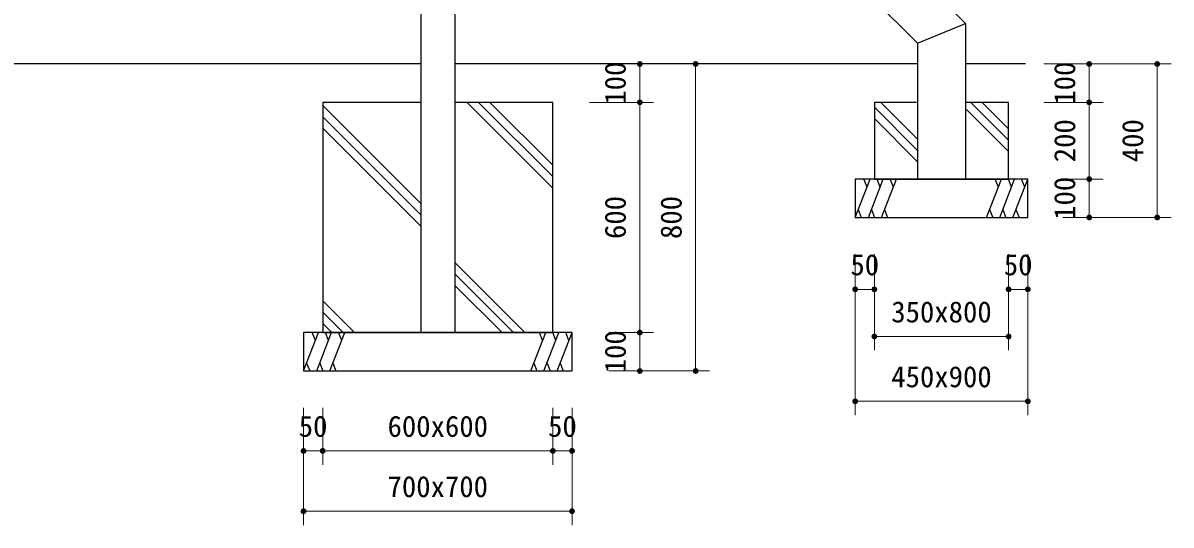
# Model space of a CAD drawing. Units: millimetres at full size, sheet at 1:30. Extents: x 450 to 12150, y 450 to 8460.
# Drawn here: x 3215 to 6208, y 2375 to 3683 of the extents above; entities that cross this region are included whole.
import ezdxf
from ezdxf.enums import TextEntityAlignment as Align

# ---------------------------------------------------------------- set-up
doc = ezdxf.new("R2010")
doc.units = ezdxf.units.MM
doc.header["$LTSCALE"] = 30
doc.layers.add('D-STR-DIM\u3000寸法線、寸法値', color=7, linetype='Continuous', lineweight=13)
doc.layers.add('D-STR\u3000構造物外形線', color=1, linetype='Continuous', lineweight=25)
doc.styles.add('ＭＳ ゴシック', font='')
doc.styles.get('ＭＳ ゴシック').set_extended_font_data('MS Gothic')

# ---------------------------------------------------------------- blocks, each defined once
blk = doc.blocks.new('filled_dot')
at = {"color": 0, "linetype": 'Continuous', "lineweight": -2, "const_width": 1.25}
blk.add_lwpolyline([(-0.625, 0, 1), (0.625, 0, 1)], format="xyb", close=True, dxfattribs=at)

msp = doc.modelspace()

# ---------------------------------------------------------------- linework, layer by layer
at = {"layer": 'D-STR-DIM\u3000寸法線、寸法値'}
for p, q in [((4691.74, 3576.02), (4858.81, 3576.02)), ((4711.74, 3576.02), (5004.36, 3576.02)), ((4822.81, 3576.02), (4822.81, 3476.02)), ((4968.36, 2776.02), (4968.36, 3576.02)), ((5875.93, 3576.02), (6030.44, 3576.02)), ((5923.63, 3576.02), (6207.68, 3576.02)), ((5994.44, 3576.02), (5994.44, 3476.02)), ((6171.68, 3176.02), (6171.68, 3576.02)), ((4691.74, 3476.02), (4858.81, 3476.02)), ((4691.74, 3476.02), (4858.81, 3476.02)), ((4822.81, 3476.02), (4822.81, 2876.02)), ((5875.93, 3476.02), (6030.44, 3476.02)), ((5875.93, 3476.02), (6030.44, 3476.02)), ((5994.44, 3476.02), (5994.44, 3276.02)), ((5925.93, 3276.02), (6030.44, 3276.02)), ((5925.93, 3276.02), (6030.44, 3276.02)), ((5994.44, 3276.02), (5994.44, 3176.02)), ((5925.93, 3176.02), (6030.44, 3176.02)), ((5925.93, 3176.02), (6207.68, 3176.02)), ((5384.23, 3080.32), (5384.23, 2952.77)), ((5384.23, 3080.32), (5384.23, 2660.97)), ((5434.23, 3080.32), (5434.23, 2952.77)), ((5434.23, 3080.32), (5434.23, 2829.9)), ((5784.23, 3080.32), (5784.23, 2829.9)), ((5784.23, 3080.32), (5784.23, 2952.77)), ((5834.23, 3080.32), (5834.23, 2952.77)), ((5834.23, 3080.32), (5834.23, 2660.97)), ((5384.23, 2988.77), (5434.23, 2988.77)), ((5784.23, 2988.77), (5834.23, 2988.77)), ((4741.74, 2876.02), (4858.81, 2876.02)), ((4741.74, 2876.02), (4858.81, 2876.02)), ((4822.81, 2876.02), (4822.81, 2776.02)), ((5434.23, 2865.9), (5784.23, 2865.9)), ((4741.74, 2776.02), (4858.81, 2776.02)), ((4741.74, 2776.02), (5004.36, 2776.02)), ((5384.23, 2696.97), (5834.23, 2696.97)), ((3946.04, 2680.32), (3946.04, 2531.77)), ((3946.04, 2680.32), (3946.04, 2374.59)), ((3996.04, 2680.32), (3996.04, 2531.77)), ((3996.04, 2680.32), (3996.04, 2531.77)), ((4596.04, 2680.32), (4596.04, 2531.77)), ((4596.04, 2680.32), (4596.04, 2531.77)), ((4646.04, 2680.32), (4646.04, 2531.77)), ((4646.04, 2680.32), (4646.04, 2374.59)), ((3946.04, 2567.77), (3996.04, 2567.77)), ((3996.04, 2567.77), (4596.04, 2567.77)), ((4596.04, 2567.77), (4646.04, 2567.77)), ((3946.04, 2410.59), (4646.04, 2410.59))]:
    msp.add_line(p, q, dxfattribs=at)
at = {"layer": 'D-STR\u3000構造物外形線'}
for p, q in [((4777.62, 4576.02), (5671.73, 3681.91)), ((4650.04, 4526.82), (5546.73, 3630.13)), ((4251.49, 4349.67), (4251.49, 2876.02)), ((4340.59, 4349.67), (4340.59, 2876.02)), ((5546.73, 3630.13), (5671.73, 3681.91)), ((5671.73, 3681.91), (5671.73, 3276.02)), ((5546.73, 3630.13), (5546.73, 3276.02)), ((4251.49, 3576.02), (2291.64, 3576.02)), ((5546.73, 3576.02), (4340.59, 3576.02)), ((5827.93, 3576.02), (5671.73, 3576.02)), ((4372.79, 3476.02), (4596.04, 3252.76)), ((4402.48, 3476.02), (4596.04, 3282.46)), ((4432.18, 3476.02), (4596.04, 3312.16)), ((5451.19, 3476.02), (5546.73, 3380.48)), ((5685.49, 3476.02), (5784.23, 3377.28)), ((5715.19, 3476.02), (5784.23, 3406.98)), ((3996.04, 3468.16), (4251.49, 3212.71)), ((5434.23, 3463.28), (5546.73, 3350.78)), ((5674.23, 3457.58), (5784.23, 3347.58)), ((3996.04, 3438.46), (4251.49, 3183.01)), ((5434.23, 3433.58), (5546.73, 3321.08)), ((3996.04, 3408.76), (4251.49, 3153.31)), ((5384.23, 3176.02), (5423.13, 3276.02)), ((5415.12, 3255.41), (5407.1, 3276.02)), ((5418.54, 3176.02), (5457.44, 3276.02)), ((5449.42, 3255.41), (5441.41, 3276.02)), ((5452.85, 3176.02), (5491.74, 3276.02)), ((5483.73, 3255.41), (5475.72, 3276.02)), ((5726.72, 3176.02), (5765.62, 3276.02)), ((5757.6, 3255.41), (5749.59, 3276.02)), ((5761.02, 3176.02), (5799.92, 3276.02)), ((5791.91, 3255.41), (5783.9, 3276.02)), ((5795.33, 3176.02), (5834.23, 3276.02)), ((5826.22, 3255.41), (5818.2, 3276.02)), ((5392.25, 3196.62), (5400.26, 3176.02)), ((5426.55, 3196.62), (5434.57, 3176.02)), ((5460.86, 3196.62), (5468.87, 3176.02)), ((5734.73, 3196.62), (5742.75, 3176.02)), ((5769.04, 3196.62), (5777.05, 3176.02)), ((5803.35, 3196.62), (5811.36, 3176.02)), ((4340.59, 3058.49), (4523.07, 2876.02)), ((4340.59, 3028.79), (4493.37, 2876.02)), ((4340.59, 2999.09), (4463.67, 2876.02)), ((3996.04, 2959.04), (4079.07, 2876.02)), ((3996.04, 2929.34), (4049.37, 2876.02)), ((3946.04, 2776.02), (3984.94, 2876.02)), ((3976.93, 2855.41), (3968.91, 2876.02)), ((3980.35, 2776.02), (4019.25, 2876.02)), ((3996.04, 2899.64), (4019.67, 2876.02)), ((4011.24, 2855.41), (4003.22, 2876.02)), ((4014.66, 2776.02), (4053.56, 2876.02)), ((4045.54, 2855.41), (4037.53, 2876.02)), ((4538.53, 2776.02), (4577.43, 2876.02)), ((4569.41, 2855.41), (4561.4, 2876.02)), ((4572.84, 2776.02), (4611.74, 2876.02)), ((4603.72, 2855.41), (4595.71, 2876.02)), ((4607.14, 2776.02), (4646.04, 2876.02)), ((4638.03, 2855.41), (4630.01, 2876.02)), ((3954.06, 2796.62), (3962.07, 2776.02)), ((3988.36, 2796.62), (3996.38, 2776.02)), ((4022.67, 2796.62), (4030.69, 2776.02)), ((4546.54, 2796.62), (4554.56, 2776.02)), ((4580.85, 2796.62), (4588.86, 2776.02)), ((4615.16, 2796.62), (4623.17, 2776.02))]:
    msp.add_line(p, q, dxfattribs=at)
for points in [[(4251.49, 3476.02), (3996.04, 3476.02), (3996.04, 2876.02), (4596.04, 2876.02), (4596.04, 3476.02), (4340.59, 3476.02)], [(5544.23, 3476.02), (5434.23, 3476.02), (5434.23, 3276.02), (5784.23, 3276.02), (5784.23, 3476.02), (5674.23, 3476.02)]]:
    msp.add_lwpolyline(points, dxfattribs=at)
for points in [[(5384.23, 3176.02), (5834.23, 3176.02), (5834.23, 3276.02), (5384.23, 3276.02)], [(3946.04, 2776.02), (4646.04, 2776.02), (4646.04, 2876.02), (3946.04, 2876.02)]]:
    msp.add_lwpolyline(points, close=True, dxfattribs=at)

# ---------------------------------------------------------------- block references
at = {"layer": 'D-STR-DIM\u3000寸法線、寸法値', "xscale": 6, "yscale": 6}
for p, rotation in [((4822.81, 3576.02), 270), ((4968.36, 3576.02), 270), ((5994.44, 3576.02), 270), ((6171.68, 3576.02), 270), ((4822.81, 3476.02), 90), ((4822.81, 3476.02), 270), ((5994.44, 3476.02), 90), ((5994.44, 3476.02), 270), ((5994.44, 3276.02), 90), ((5994.44, 3276.02), 270), ((5994.44, 3176.02), 90), ((6171.68, 3176.02), 90), ((5434.23, 2988.77), 180), ((5834.23, 2988.77), 180), ((4822.81, 2876.02), 90), ((4822.81, 2876.02), 270), ((5784.23, 2865.9), 180), ((4822.81, 2776.02), 90), ((4968.36, 2776.02), 90), ((5834.23, 2696.97), 180), ((3996.04, 2567.77), 180), ((4596.04, 2567.77), 180), ((4646.04, 2567.77), 180), ((4646.04, 2410.59), 180)]:
    msp.add_blockref('filled_dot', p, dxfattribs=dict(at, rotation=rotation))
for p in [(5384.23, 2988.77), (5784.23, 2988.77), (5434.23, 2865.9), (5384.23, 2696.97), (3946.04, 2567.77), (3996.04, 2567.77), (4596.04, 2567.77), (3946.04, 2410.59)]:
    msp.add_blockref('filled_dot', p, dxfattribs=at)

# ---------------------------------------------------------------- texts
at = {"layer": 'D-STR-DIM\u3000寸法線、寸法値', "style": 'ＭＳ ゴシック'}
for s, p in [('100', (4758.68, 3526.02)), ('100', (5930.31, 3526.02)), ('200', (5930.31, 3376.02)), ('400', (6107.55, 3376.02)), ('100', (5930.31, 3226.02)), ('600', (4758.68, 3176.02)), ('800', (4904.23, 3176.02)), ('100', (4758.68, 2826.02))]:
    msp.add_text(s, height=54.99, rotation=90, dxfattribs=at).set_placement(p, align=Align.MIDDLE_CENTER)
for s, p in [('50', (5409.23, 3052.9)), ('50', (5809.23, 3052.9)), ('350x800', (5609.23, 2930.03)), ('450x900', (5609.23, 2761.11)), ('50', (3971.04, 2631.9)), ('600x600', (4296.04, 2631.9)), ('50', (4621.04, 2631.9)), ('700x700', (4296.04, 2474.72))]:
    msp.add_text(s, height=54.99, dxfattribs=at).set_placement(p, align=Align.MIDDLE_CENTER)

doc.saveas('drawing.dxf')
